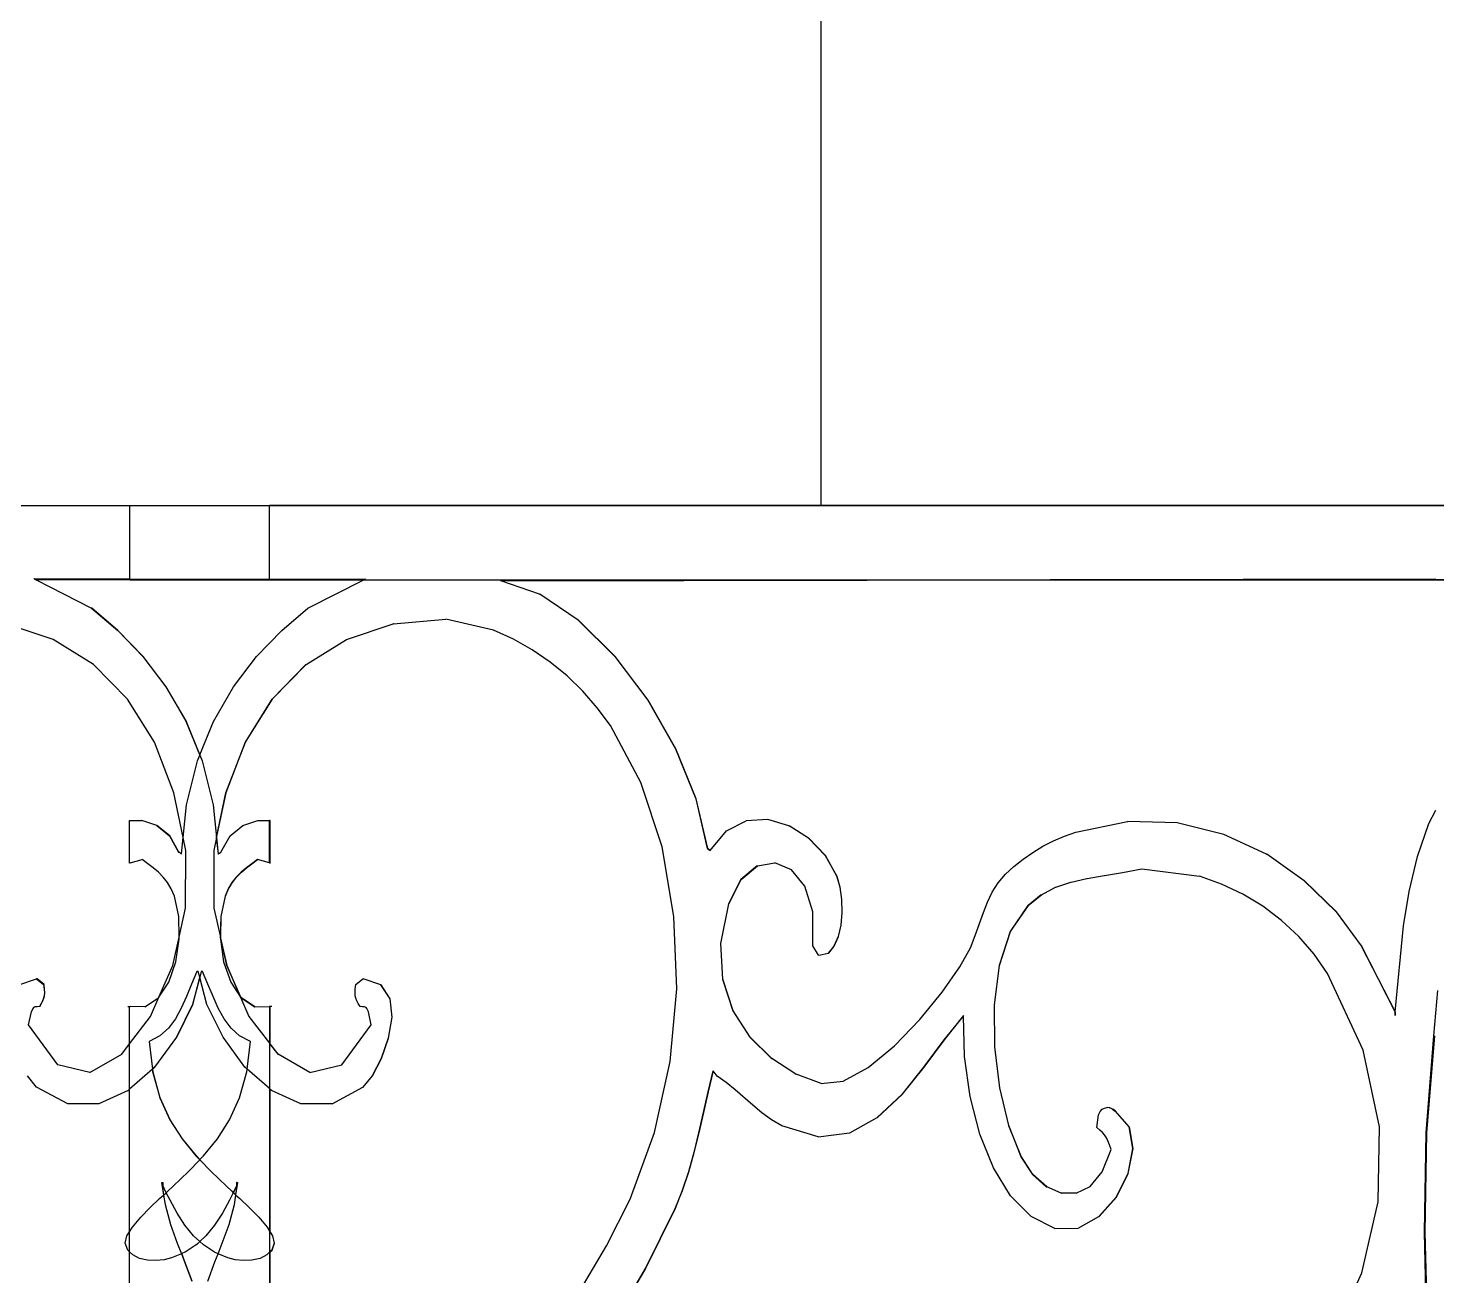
# Model space of a CAD drawing. Header units: inches. Extents: x 1397 to 20304, y -27267 to -746.
# Drawn here: x 14240.91 to 14252.15, y -23731.9 to -23721.95 of the extents above; entities that cross this region are included whole.
import ezdxf

# ---------------------------------------------------------------- set-up
doc = ezdxf.new("R2010")
doc.units = ezdxf.units.IN
doc.header["$LTSCALE"] = 17
doc.header["$MEASUREMENT"] = 0
doc.layers.add('25 BOT BAR', color=12, linetype='Continuous', lineweight=25)

msp = doc.modelspace()

# ---------------------------------------------------------------- linework, layer by layer
for p, q in [((14226.234, -23725.759), (14241.717, -23725.759)), ((14241.717, -23725.759), (14241.717, -23726.348)), ((14241.717, -23725.759), (14252.139, -23725.759)), ((14242.833, -23726.348), (14242.833, -23725.759)), ((14258.234, -23725.759), (14242.833, -23725.759)), ((14240.956, -23726.345), (14240.954, -23726.345)), ((14240.968, -23726.352), (14240.956, -23726.345)), ((14241.717, -23726.348), (14240.956, -23726.345)), ((14240.971, -23726.352), (14240.968, -23726.352)), ((14240.971, -23726.352), (14241.414, -23726.579)), ((14241.717, -23726.352), (14240.971, -23726.352)), ((14241.717, -23726.348), (14241.717, -23726.352)), ((14242.278, -23726.35), (14241.717, -23726.348)), ((14241.723, -23726.352), (14241.717, -23726.352)), ((14241.723, -23726.352), (14242.278, -23726.35)), ((14241.723, -23726.352), (14242.833, -23726.352)), ((14242.833, -23726.348), (14242.278, -23726.35)), ((14242.833, -23726.352), (14242.278, -23726.35)), ((14242.833, -23726.348), (14242.84, -23726.348)), ((14242.833, -23726.352), (14242.833, -23726.348)), ((14242.833, -23726.352), (14242.84, -23726.352)), ((14242.84, -23726.348), (14243.6, -23726.345)), ((14242.84, -23726.348), (14242.84, -23726.352)), ((14242.84, -23726.352), (14243.586, -23726.352)), ((14243.14, -23726.579), (14243.586, -23726.352)), ((14243.586, -23726.352), (14243.6, -23726.345)), ((14243.586, -23726.352), (14249.061, -23726.352)), ((14244.68, -23726.36), (14244.678, -23726.36)), ((14244.68, -23726.36), (14249.061, -23726.352)), ((14244.988, -23726.467), (14244.68, -23726.36)), ((14249.057, -23726.352), (14253.512, -23726.345)), ((14249.057, -23726.352), (14253.511, -23726.352)), ((14249.063, -23726.352), (14249.061, -23726.352)), ((14252.139, -23726.347), (14249.063, -23726.352)), ((14249.063, -23726.352), (14252.139, -23726.352)), ((14244.988, -23726.467), (14244.99, -23726.467)), ((14245.296, -23726.676), (14244.99, -23726.467)), ((14241.414, -23726.579), (14241.623, -23726.756)), ((14241.416, -23726.579), (14241.414, -23726.579)), ((14241.625, -23726.756), (14241.416, -23726.579)), ((14242.932, -23726.756), (14243.14, -23726.579)), ((14241.107, -23726.828), (14240.734, -23726.705)), ((14243.449, -23726.828), (14243.82, -23726.705)), ((14243.822, -23726.705), (14243.82, -23726.705)), ((14243.822, -23726.705), (14244.24, -23726.667)), ((14244.621, -23726.755), (14244.24, -23726.667)), ((14245.296, -23726.676), (14245.299, -23726.676)), ((14245.296, -23726.676), (14245.589, -23726.965)), ((14245.592, -23726.965), (14245.299, -23726.676)), ((14241.623, -23726.756), (14241.823, -23726.964)), ((14241.625, -23726.756), (14241.623, -23726.756)), ((14241.825, -23726.964), (14241.625, -23726.756)), ((14242.731, -23726.964), (14242.932, -23726.756)), ((14244.779, -23726.826), (14244.621, -23726.755)), ((14241.43, -23727.029), (14241.107, -23726.828)), ((14243.127, -23727.029), (14243.447, -23726.828)), ((14243.447, -23726.828), (14243.449, -23726.828)), ((14244.93, -23726.912), (14244.779, -23726.826)), ((14245.073, -23727.01), (14244.93, -23726.912)), ((14241.7, -23727.304), (14241.43, -23727.029)), ((14241.823, -23726.964), (14242.007, -23727.206)), ((14241.825, -23726.964), (14241.823, -23726.964)), ((14242.009, -23727.206), (14241.825, -23726.964)), ((14242.547, -23727.206), (14242.731, -23726.964)), ((14243.124, -23727.029), (14242.854, -23727.304)), ((14242.856, -23727.304), (14243.127, -23727.029)), ((14243.124, -23727.029), (14243.127, -23727.029)), ((14245.208, -23727.12), (14245.073, -23727.01)), ((14245.589, -23726.965), (14245.592, -23726.965)), ((14245.589, -23726.965), (14245.853, -23727.314)), ((14245.855, -23727.314), (14245.592, -23726.965)), ((14245.333, -23727.242), (14245.208, -23727.12)), ((14242.007, -23727.206), (14242.168, -23727.483)), ((14242.009, -23727.206), (14242.007, -23727.206)), ((14242.17, -23727.483), (14242.009, -23727.206)), ((14242.387, -23727.483), (14242.547, -23727.206)), ((14245.448, -23727.374), (14245.333, -23727.242)), ((14241.915, -23727.647), (14241.7, -23727.304)), ((14242.854, -23727.304), (14242.64, -23727.647)), ((14242.642, -23727.647), (14242.856, -23727.304)), ((14242.854, -23727.304), (14242.856, -23727.304)), ((14245.553, -23727.516), (14245.448, -23727.374)), ((14245.853, -23727.314), (14246.073, -23727.7)), ((14245.853, -23727.314), (14245.855, -23727.314)), ((14246.075, -23727.7), (14245.855, -23727.314)), ((14242.17, -23727.483), (14242.168, -23727.483)), ((14242.168, -23727.483), (14242.277, -23727.751)), ((14242.278, -23727.749), (14242.17, -23727.483)), ((14242.278, -23727.749), (14242.387, -23727.483)), ((14245.796, -23727.969), (14245.553, -23727.516)), ((14242.071, -23728.051), (14241.915, -23727.647)), ((14242.64, -23727.647), (14242.484, -23728.051)), ((14242.486, -23728.051), (14242.642, -23727.647)), ((14242.64, -23727.647), (14242.642, -23727.647)), ((14246.073, -23727.7), (14246.236, -23728.101)), ((14246.073, -23727.7), (14246.075, -23727.7)), ((14246.238, -23728.101), (14246.075, -23727.7)), ((14242.171, -23728.149), (14242.259, -23727.797)), ((14242.259, -23727.797), (14242.277, -23727.751)), ((14242.277, -23727.751), (14242.278, -23727.749)), ((14242.277, -23727.751), (14242.296, -23727.797)), ((14242.296, -23727.797), (14242.384, -23728.149)), ((14242.144, -23728.408), (14242.071, -23728.051)), ((14242.412, -23728.408), (14242.486, -23728.051)), ((14242.484, -23728.051), (14242.412, -23728.401)), ((14242.484, -23728.051), (14242.486, -23728.051)), ((14245.965, -23728.483), (14245.796, -23727.969)), ((14242.144, -23728.408), (14242.171, -23728.149)), ((14242.384, -23728.149), (14242.41, -23728.408)), ((14246.236, -23728.101), (14246.238, -23728.101)), ((14246.236, -23728.101), (14246.327, -23728.497)), ((14246.329, -23728.497), (14246.238, -23728.101)), ((14241.717, -23728.272), (14241.723, -23728.272)), ((14241.717, -23728.612), (14241.717, -23728.272)), ((14241.723, -23728.272), (14241.813, -23728.273)), ((14241.813, -23728.273), (14241.815, -23728.273)), ((14241.934, -23728.313), (14241.815, -23728.273)), ((14242.62, -23728.313), (14242.741, -23728.273)), ((14242.741, -23728.273), (14242.833, -23728.272)), ((14242.84, -23728.272), (14242.833, -23728.272)), ((14242.833, -23728.611), (14242.833, -23728.272)), ((14242.84, -23728.612), (14242.84, -23728.272)), ((14246.479, -23728.354), (14246.636, -23728.276)), ((14246.809, -23728.266), (14246.636, -23728.276)), ((14246.977, -23728.316), (14246.809, -23728.266)), ((14249.266, -23728.365), (14249.678, -23728.281)), ((14249.678, -23728.281), (14249.68, -23728.281)), ((14250.074, -23728.292), (14249.68, -23728.281)), ((14252.082, -23728.297), (14252.139, -23728.189)), ((14241.934, -23728.313), (14241.936, -23728.313)), ((14241.934, -23728.313), (14242.036, -23728.395)), ((14242.038, -23728.395), (14241.936, -23728.313)), ((14242.036, -23728.395), (14242.038, -23728.395)), ((14242.036, -23728.395), (14242.108, -23728.526)), ((14242.11, -23728.526), (14242.038, -23728.395)), ((14242.446, -23728.526), (14242.519, -23728.395)), ((14242.519, -23728.395), (14242.62, -23728.313)), ((14246.35, -23728.511), (14246.479, -23728.354)), ((14246.977, -23728.316), (14246.979, -23728.316)), ((14247.135, -23728.414), (14246.979, -23728.316)), ((14249.089, -23728.435), (14249.177, -23728.397)), ((14249.177, -23728.397), (14249.266, -23728.365)), ((14250.074, -23728.292), (14250.076, -23728.292)), ((14250.446, -23728.384), (14250.076, -23728.292)), ((14250.446, -23728.384), (14250.448, -23728.384)), ((14250.787, -23728.542), (14250.448, -23728.384)), ((14251.991, -23728.561), (14252.082, -23728.297)), ((14242.131, -23728.539), (14242.144, -23728.408)), ((14242.166, -23728.511), (14242.144, -23728.408)), ((14242.164, -23728.971), (14242.166, -23728.511)), ((14242.41, -23728.408), (14242.389, -23728.511)), ((14242.389, -23728.511), (14242.39, -23728.971)), ((14242.412, -23728.401), (14242.41, -23728.408)), ((14242.41, -23728.408), (14242.424, -23728.541)), ((14242.412, -23728.408), (14242.412, -23728.401)), ((14242.426, -23728.539), (14242.412, -23728.408)), ((14246.06, -23729.038), (14245.965, -23728.483)), ((14246.327, -23728.497), (14246.329, -23728.497)), ((14246.35, -23728.511), (14246.329, -23728.497)), ((14246.329, -23728.497), (14246.349, -23728.511)), ((14246.349, -23728.511), (14246.35, -23728.511)), ((14247.135, -23728.414), (14247.137, -23728.414)), ((14247.135, -23728.414), (14247.267, -23728.551)), ((14247.269, -23728.551), (14247.137, -23728.414)), ((14248.923, -23728.527), (14249.004, -23728.478)), ((14249.004, -23728.478), (14249.089, -23728.435)), ((14241.723, -23728.611), (14241.717, -23728.612)), ((14241.723, -23728.611), (14241.817, -23728.585)), ((14241.862, -23728.618), (14241.817, -23728.585)), ((14241.906, -23728.651), (14241.862, -23728.618)), ((14242.108, -23728.526), (14242.11, -23728.526)), ((14242.131, -23728.539), (14242.11, -23728.526)), ((14242.131, -23728.541), (14242.131, -23728.539)), ((14242.424, -23728.541), (14242.426, -23728.539)), ((14242.426, -23728.539), (14242.446, -23728.526)), ((14242.692, -23728.618), (14242.649, -23728.651)), ((14242.651, -23728.651), (14242.694, -23728.618)), ((14242.738, -23728.585), (14242.692, -23728.618)), ((14242.694, -23728.618), (14242.692, -23728.618)), ((14242.694, -23728.618), (14242.739, -23728.585)), ((14242.739, -23728.585), (14242.738, -23728.585)), ((14242.833, -23728.611), (14242.739, -23728.585)), ((14242.833, -23728.611), (14242.84, -23728.612)), ((14246.726, -23728.635), (14246.865, -23728.611)), ((14246.997, -23728.666), (14246.865, -23728.611)), ((14247.267, -23728.551), (14247.269, -23728.551)), ((14247.267, -23728.551), (14247.359, -23728.716)), ((14247.361, -23728.716), (14247.269, -23728.551)), ((14248.773, -23728.639), (14248.845, -23728.58)), ((14248.845, -23728.58), (14248.923, -23728.527)), ((14250.787, -23728.542), (14250.789, -23728.542)), ((14251.089, -23728.753), (14250.789, -23728.542)), ((14251.926, -23728.84), (14251.991, -23728.561)), ((14241.947, -23728.686), (14241.906, -23728.651)), ((14241.985, -23728.725), (14241.947, -23728.686)), ((14242.02, -23728.768), (14241.985, -23728.725)), ((14242.569, -23728.725), (14242.535, -23728.768)), ((14242.537, -23728.768), (14242.571, -23728.725)), ((14242.607, -23728.686), (14242.569, -23728.725)), ((14242.571, -23728.725), (14242.569, -23728.725)), ((14242.571, -23728.725), (14242.61, -23728.686)), ((14242.649, -23728.651), (14242.607, -23728.686)), ((14242.61, -23728.686), (14242.607, -23728.686)), ((14242.61, -23728.686), (14242.651, -23728.651)), ((14242.651, -23728.651), (14242.649, -23728.651)), ((14246.724, -23728.635), (14246.595, -23728.742)), ((14246.597, -23728.742), (14246.726, -23728.635)), ((14246.724, -23728.635), (14246.726, -23728.635)), ((14247.104, -23728.797), (14246.997, -23728.666)), ((14247.359, -23728.716), (14247.361, -23728.716)), ((14247.359, -23728.716), (14247.384, -23728.805)), ((14247.387, -23728.805), (14247.361, -23728.716)), ((14248.647, -23728.771), (14248.705, -23728.702)), ((14248.705, -23728.702), (14248.773, -23728.639)), ((14249.228, -23728.764), (14249.355, -23728.735)), ((14249.355, -23728.735), (14249.357, -23728.735)), ((14249.357, -23728.735), (14249.492, -23728.712)), ((14249.492, -23728.712), (14249.494, -23728.712)), ((14249.494, -23728.712), (14249.638, -23728.688)), ((14249.64, -23728.688), (14249.638, -23728.688)), ((14249.64, -23728.688), (14249.794, -23728.658)), ((14249.794, -23728.658), (14250.254, -23728.716)), ((14250.429, -23728.78), (14250.254, -23728.716)), ((14242.05, -23728.818), (14242.02, -23728.768)), ((14242.075, -23728.877), (14242.05, -23728.818)), ((14242.505, -23728.818), (14242.48, -23728.877)), ((14242.482, -23728.877), (14242.507, -23728.818)), ((14242.535, -23728.768), (14242.505, -23728.818)), ((14242.507, -23728.818), (14242.505, -23728.818)), ((14242.507, -23728.818), (14242.537, -23728.768)), ((14242.537, -23728.768), (14242.535, -23728.768)), ((14246.595, -23728.742), (14246.495, -23728.936)), ((14246.497, -23728.936), (14246.597, -23728.742)), ((14246.595, -23728.742), (14246.597, -23728.742)), ((14247.167, -23729), (14247.104, -23728.797)), ((14247.384, -23728.805), (14247.387, -23728.805)), ((14247.384, -23728.805), (14247.398, -23728.903)), ((14247.4, -23728.903), (14247.387, -23728.805)), ((14248.562, -23728.924), (14248.6, -23728.845)), ((14248.6, -23728.845), (14248.647, -23728.771)), ((14248.993, -23728.865), (14249.105, -23728.805)), ((14249.105, -23728.805), (14249.107, -23728.805)), ((14249.107, -23728.805), (14249.226, -23728.764)), ((14249.226, -23728.764), (14249.228, -23728.764)), ((14250.598, -23728.86), (14250.429, -23728.78)), ((14251.089, -23728.753), (14251.091, -23728.753)), ((14251.089, -23728.753), (14251.344, -23729.001)), ((14251.346, -23729.001), (14251.091, -23728.753)), ((14251.88, -23729.112), (14251.926, -23728.84)), ((14242.11, -23729.039), (14242.075, -23728.877)), ((14242.48, -23728.877), (14242.445, -23729.039)), ((14242.447, -23729.039), (14242.482, -23728.877)), ((14242.482, -23728.877), (14242.48, -23728.877)), ((14246.495, -23728.936), (14246.431, -23729.253)), ((14246.433, -23729.253), (14246.497, -23728.936)), ((14246.495, -23728.936), (14246.497, -23728.936)), ((14247.398, -23728.903), (14247.4, -23728.903)), ((14247.398, -23728.903), (14247.4, -23729.006)), ((14247.402, -23729.006), (14247.4, -23728.903)), ((14248.529, -23729.007), (14248.562, -23728.924)), ((14248.885, -23728.951), (14248.743, -23729.157)), ((14248.745, -23729.157), (14248.887, -23728.951)), ((14248.991, -23728.865), (14248.885, -23728.951)), ((14248.885, -23728.951), (14248.887, -23728.951)), ((14248.887, -23728.951), (14248.993, -23728.865)), ((14248.991, -23728.865), (14248.993, -23728.865)), ((14250.758, -23728.957), (14250.598, -23728.86)), ((14250.908, -23729.069), (14250.758, -23728.957)), ((14242.113, -23729.203), (14242.11, -23729.039)), ((14242.113, -23729.203), (14242.164, -23728.971)), ((14242.39, -23728.971), (14242.442, -23729.203)), ((14242.445, -23729.039), (14242.442, -23729.194)), ((14242.444, -23729.203), (14242.447, -23729.039)), ((14242.447, -23729.039), (14242.445, -23729.039)), ((14246.082, -23729.615), (14246.06, -23729.038)), ((14247.168, -23729.273), (14247.167, -23729)), ((14247.4, -23729.006), (14247.391, -23729.107)), ((14247.393, -23729.107), (14247.402, -23729.006)), ((14247.4, -23729.006), (14247.402, -23729.006)), ((14248.463, -23729.189), (14248.529, -23729.007)), ((14251.045, -23729.197), (14250.908, -23729.069)), ((14251.344, -23729.001), (14251.346, -23729.001)), ((14251.344, -23729.001), (14251.544, -23729.273)), ((14251.546, -23729.273), (14251.346, -23729.001)), ((14247.391, -23729.107), (14247.37, -23729.199)), ((14247.372, -23729.199), (14247.393, -23729.107)), ((14247.391, -23729.107), (14247.393, -23729.107)), ((14248.743, -23729.157), (14248.655, -23729.429)), ((14248.657, -23729.429), (14248.745, -23729.157)), ((14248.743, -23729.157), (14248.745, -23729.157)), ((14251.815, -23729.8), (14251.88, -23729.112)), ((14242.062, -23729.429), (14242.113, -23729.203)), ((14242.086, -23729.4), (14242.113, -23729.219)), ((14242.113, -23729.219), (14242.113, -23729.203)), ((14242.444, -23729.203), (14242.442, -23729.194)), ((14242.442, -23729.194), (14242.442, -23729.203)), ((14242.442, -23729.203), (14242.444, -23729.212)), ((14242.442, -23729.203), (14242.442, -23729.219)), ((14242.442, -23729.219), (14242.468, -23729.4)), ((14242.494, -23729.429), (14242.444, -23729.203)), ((14242.444, -23729.212), (14242.444, -23729.203)), ((14242.444, -23729.212), (14242.492, -23729.429)), ((14246.431, -23729.253), (14246.447, -23729.539)), ((14246.431, -23729.253), (14246.433, -23729.253)), ((14246.449, -23729.539), (14246.433, -23729.253)), ((14247.213, -23729.346), (14247.168, -23729.273)), ((14247.337, -23729.276), (14247.292, -23729.331)), ((14247.294, -23729.331), (14247.339, -23729.276)), ((14247.37, -23729.199), (14247.337, -23729.276)), ((14247.337, -23729.276), (14247.339, -23729.276)), ((14247.339, -23729.276), (14247.372, -23729.199)), ((14247.37, -23729.199), (14247.372, -23729.199)), ((14248.341, -23729.441), (14248.425, -23729.287)), ((14248.425, -23729.287), (14248.463, -23729.189)), ((14251.168, -23729.338), (14251.045, -23729.197)), ((14251.544, -23729.273), (14251.813, -23729.8)), ((14251.544, -23729.273), (14251.546, -23729.273)), ((14251.815, -23729.8), (14251.546, -23729.273)), ((14242.031, -23729.562), (14242.086, -23729.4)), ((14242.468, -23729.4), (14242.524, -23729.562)), ((14247.213, -23729.346), (14247.215, -23729.346)), ((14247.215, -23729.346), (14247.292, -23729.331)), ((14247.292, -23729.331), (14247.294, -23729.331)), ((14251.275, -23729.492), (14251.168, -23729.338)), ((14241.952, -23729.681), (14242.062, -23729.429)), ((14242.254, -23729.478), (14242.211, -23729.579)), ((14242.277, -23729.522), (14242.22, -23729.739)), ((14242.265, -23729.478), (14242.254, -23729.478)), ((14242.277, -23729.522), (14242.265, -23729.478)), ((14242.289, -23729.478), (14242.277, -23729.522)), ((14242.278, -23729.526), (14242.277, -23729.522)), ((14242.3, -23729.478), (14242.289, -23729.478)), ((14242.343, -23729.579), (14242.3, -23729.478)), ((14242.492, -23729.429), (14242.494, -23729.429)), ((14242.492, -23729.429), (14242.598, -23729.671)), ((14242.605, -23729.681), (14242.494, -23729.429)), ((14248.201, -23729.641), (14248.341, -23729.441)), ((14248.655, -23729.429), (14248.615, -23729.744)), ((14248.617, -23729.744), (14248.657, -23729.429)), ((14248.655, -23729.429), (14248.657, -23729.429)), ((14251.56, -23730.104), (14251.275, -23729.492)), ((14240.834, -23729.584), (14240.976, -23729.536)), ((14240.979, -23729.536), (14240.976, -23729.536)), ((14240.976, -23729.536), (14240.977, -23729.537)), ((14240.979, -23729.536), (14240.977, -23729.537)), ((14240.977, -23729.537), (14241.032, -23729.58)), ((14241.035, -23729.58), (14240.979, -23729.536)), ((14241.035, -23729.58), (14241.032, -23729.58)), ((14241.032, -23729.58), (14241.037, -23729.617)), ((14241.039, -23729.617), (14241.035, -23729.58)), ((14241.039, -23729.617), (14241.037, -23729.617)), ((14241.037, -23729.617), (14241.038, -23729.646)), ((14241.04, -23729.646), (14241.039, -23729.617)), ((14241.952, -23729.681), (14242.031, -23729.562)), ((14242.211, -23729.579), (14242.171, -23729.677)), ((14242.222, -23729.739), (14242.278, -23729.526)), ((14242.335, -23729.739), (14242.278, -23729.526)), ((14242.383, -23729.677), (14242.343, -23729.579)), ((14242.524, -23729.562), (14242.603, -23729.681)), ((14243.516, -23729.646), (14243.517, -23729.617)), ((14243.517, -23729.617), (14243.522, -23729.58)), ((14243.522, -23729.58), (14243.578, -23729.536)), ((14243.578, -23729.536), (14243.58, -23729.536)), ((14243.58, -23729.536), (14243.58, -23729.537)), ((14243.721, -23729.584), (14243.58, -23729.536)), ((14243.721, -23729.584), (14243.793, -23729.694)), ((14243.721, -23729.584), (14243.723, -23729.584)), ((14243.795, -23729.694), (14243.723, -23729.584)), ((14246.03, -23730.196), (14246.082, -23729.615)), ((14246.447, -23729.539), (14246.449, -23729.539)), ((14246.447, -23729.539), (14246.53, -23729.79)), ((14246.533, -23729.79), (14246.449, -23729.539)), ((14252.123, -23729.99), (14252.154, -23729.629)), ((14241.012, -23729.732), (14240.999, -23729.756)), ((14241.001, -23729.756), (14241.014, -23729.732)), ((14241.023, -23729.711), (14241.012, -23729.732)), ((14241.014, -23729.732), (14241.012, -23729.732)), ((14241.014, -23729.732), (14241.025, -23729.711)), ((14241.031, -23729.691), (14241.023, -23729.711)), ((14241.025, -23729.711), (14241.023, -23729.711)), ((14241.025, -23729.711), (14241.033, -23729.691)), ((14241.036, -23729.67), (14241.031, -23729.691)), ((14241.033, -23729.691), (14241.031, -23729.691)), ((14241.033, -23729.691), (14241.038, -23729.67)), ((14241.038, -23729.646), (14241.036, -23729.67)), ((14241.038, -23729.67), (14241.036, -23729.67)), ((14241.038, -23729.67), (14241.04, -23729.646)), ((14241.04, -23729.646), (14241.038, -23729.646)), ((14241.838, -23729.758), (14241.947, -23729.687)), ((14241.884, -23729.835), (14241.952, -23729.681)), ((14241.947, -23729.687), (14241.952, -23729.681)), ((14242.22, -23729.739), (14242.092, -23730.002)), ((14242.094, -23730.002), (14242.222, -23729.739)), ((14242.171, -23729.677), (14242.13, -23729.77)), ((14242.222, -23729.739), (14242.22, -23729.739)), ((14242.463, -23730.002), (14242.335, -23729.739)), ((14242.425, -23729.77), (14242.383, -23729.677)), ((14242.605, -23729.681), (14242.598, -23729.671)), ((14242.598, -23729.671), (14242.603, -23729.681)), ((14242.603, -23729.681), (14242.67, -23729.835)), ((14242.603, -23729.681), (14242.607, -23729.687)), ((14242.609, -23729.687), (14242.605, -23729.681)), ((14242.607, -23729.687), (14242.605, -23729.681)), ((14242.609, -23729.687), (14242.607, -23729.687)), ((14242.608, -23729.688), (14242.607, -23729.687)), ((14242.608, -23729.688), (14242.716, -23729.758)), ((14242.716, -23729.758), (14242.609, -23729.687)), ((14243.518, -23729.67), (14243.516, -23729.646)), ((14243.523, -23729.691), (14243.518, -23729.67)), ((14243.531, -23729.711), (14243.523, -23729.691)), ((14243.542, -23729.732), (14243.531, -23729.711)), ((14243.556, -23729.756), (14243.542, -23729.732)), ((14243.793, -23729.694), (14243.809, -23729.842)), ((14243.793, -23729.694), (14243.795, -23729.694)), ((14243.811, -23729.842), (14243.795, -23729.694)), ((14248.021, -23729.86), (14248.201, -23729.641)), ((14248.615, -23729.744), (14248.617, -23729.744)), ((14248.615, -23729.744), (14248.618, -23730.077)), ((14248.62, -23730.077), (14248.617, -23729.744)), ((14240.931, -23729.8), (14240.909, -23729.902)), ((14240.911, -23729.902), (14240.934, -23729.8)), ((14240.94, -23729.783), (14240.931, -23729.8)), ((14240.934, -23729.8), (14240.931, -23729.8)), ((14240.934, -23729.8), (14240.942, -23729.783)), ((14240.946, -23729.772), (14240.94, -23729.783)), ((14240.942, -23729.783), (14240.94, -23729.783)), ((14240.942, -23729.783), (14240.948, -23729.772)), ((14240.95, -23729.765), (14240.946, -23729.772)), ((14240.948, -23729.772), (14240.946, -23729.772)), ((14240.948, -23729.772), (14240.953, -23729.765)), ((14240.953, -23729.765), (14240.95, -23729.765)), ((14240.956, -23729.762), (14240.953, -23729.765)), ((14240.959, -23729.762), (14240.956, -23729.762)), ((14240.965, -23729.76), (14240.959, -23729.762)), ((14240.967, -23729.76), (14240.965, -23729.76)), ((14240.979, -23729.758), (14240.967, -23729.76)), ((14240.981, -23729.758), (14240.979, -23729.758)), ((14240.999, -23729.756), (14240.981, -23729.758)), ((14241.001, -23729.756), (14240.999, -23729.756)), ((14241.704, -23729.756), (14241.707, -23729.756)), ((14241.707, -23729.756), (14241.717, -23729.756)), ((14241.717, -23729.756), (14241.723, -23729.756)), ((14241.717, -23730.055), (14241.717, -23729.756)), ((14241.717, -23730.055), (14241.884, -23729.835)), ((14241.838, -23729.758), (14241.723, -23729.756)), ((14242.083, -23729.855), (14242.028, -23729.929)), ((14242.13, -23729.77), (14242.083, -23729.855)), ((14242.471, -23729.855), (14242.425, -23729.77)), ((14242.527, -23729.929), (14242.471, -23729.855)), ((14242.67, -23729.835), (14242.833, -23730.049)), ((14242.716, -23729.758), (14242.833, -23729.756)), ((14242.84, -23729.756), (14242.833, -23729.756)), ((14242.833, -23729.756), (14242.833, -23730.046)), ((14242.85, -23729.756), (14242.84, -23729.756)), ((14242.84, -23730.055), (14242.84, -23729.756)), ((14242.852, -23729.756), (14242.85, -23729.756)), ((14243.576, -23729.758), (14243.556, -23729.756)), ((14243.589, -23729.76), (14243.576, -23729.758)), ((14243.598, -23729.762), (14243.589, -23729.76)), ((14243.604, -23729.765), (14243.598, -23729.762)), ((14243.609, -23729.772), (14243.604, -23729.765)), ((14243.615, -23729.783), (14243.609, -23729.772)), ((14243.623, -23729.8), (14243.615, -23729.783)), ((14243.645, -23729.902), (14243.623, -23729.8)), ((14243.809, -23729.842), (14243.781, -23730.009)), ((14243.784, -23730.009), (14243.811, -23729.842)), ((14243.809, -23729.842), (14243.811, -23729.842)), ((14246.53, -23729.79), (14246.665, -23730.002)), ((14246.53, -23729.79), (14246.533, -23729.79)), ((14246.668, -23730.002), (14246.533, -23729.79)), ((14247.819, -23730.07), (14248.021, -23729.86)), ((14248.369, -23729.829), (14248.215, -23730.022)), ((14248.217, -23730.022), (14248.369, -23729.832)), ((14248.369, -23729.832), (14248.369, -23729.829)), ((14248.379, -23730.155), (14248.369, -23729.832)), ((14251.813, -23729.8), (14251.813, -23729.829)), ((14251.813, -23729.8), (14251.815, -23729.8)), ((14251.813, -23729.829), (14251.815, -23729.806)), ((14251.815, -23729.806), (14251.815, -23729.8)), ((14240.909, -23729.902), (14241.142, -23730.222)), ((14240.911, -23729.902), (14240.909, -23729.902)), ((14241.144, -23730.222), (14240.911, -23729.902)), ((14242.028, -23729.929), (14241.959, -23729.99)), ((14242.595, -23729.99), (14242.527, -23729.929)), ((14243.412, -23730.222), (14243.645, -23729.902)), ((14241.655, -23730.137), (14241.717, -23730.055)), ((14241.717, -23730.415), (14241.717, -23730.055)), ((14241.959, -23729.99), (14241.873, -23730.034)), ((14241.873, -23730.034), (14241.899, -23730.255)), ((14242.092, -23730.002), (14241.916, -23730.24)), ((14241.918, -23730.24), (14242.094, -23730.002)), ((14242.094, -23730.002), (14242.092, -23730.002)), ((14242.638, -23730.24), (14242.463, -23730.002)), ((14242.682, -23730.034), (14242.595, -23729.99)), ((14242.655, -23730.255), (14242.682, -23730.034)), ((14242.84, -23730.055), (14242.833, -23730.046)), ((14242.833, -23730.046), (14242.833, -23730.049)), ((14242.833, -23730.049), (14242.84, -23730.058)), ((14242.833, -23730.049), (14242.833, -23730.411)), ((14242.902, -23730.137), (14242.84, -23730.055)), ((14242.84, -23730.058), (14242.84, -23730.055)), ((14242.84, -23730.058), (14242.9, -23730.137)), ((14243.781, -23730.009), (14243.725, -23730.171)), ((14243.727, -23730.171), (14243.784, -23730.009)), ((14243.781, -23730.009), (14243.784, -23730.009)), ((14246.665, -23730.002), (14246.838, -23730.172)), ((14246.665, -23730.002), (14246.668, -23730.002)), ((14246.84, -23730.172), (14246.668, -23730.002)), ((14247.609, -23730.243), (14247.819, -23730.07)), ((14248.215, -23730.022), (14248.053, -23730.241)), ((14248.055, -23730.241), (14248.217, -23730.022)), ((14248.215, -23730.022), (14248.217, -23730.022)), ((14248.618, -23730.077), (14248.62, -23730.077)), ((14248.618, -23730.077), (14248.658, -23730.406)), ((14248.66, -23730.406), (14248.62, -23730.077)), ((14252.061, -23730.765), (14252.123, -23729.99)), ((14252.127, -23729.99), (14252.065, -23730.765)), ((14252.067, -23730.765), (14252.129, -23729.99)), ((14241.399, -23730.283), (14241.655, -23730.137)), ((14242.9, -23730.137), (14242.902, -23730.137)), ((14243.155, -23730.283), (14242.902, -23730.137)), ((14243.725, -23730.171), (14243.652, -23730.309)), ((14243.655, -23730.309), (14243.727, -23730.171)), ((14243.725, -23730.171), (14243.727, -23730.171)), ((14245.906, -23730.762), (14246.03, -23730.196)), ((14246.838, -23730.172), (14246.84, -23730.172)), ((14247.033, -23730.296), (14246.84, -23730.172)), ((14248.424, -23730.475), (14248.379, -23730.155)), ((14251.688, -23730.717), (14251.56, -23730.104)), ((14240.976, -23730.4), (14240.902, -23730.309)), ((14241.144, -23730.222), (14241.142, -23730.222)), ((14241.399, -23730.283), (14241.144, -23730.222)), ((14241.899, -23730.255), (14241.717, -23730.415)), ((14241.901, -23730.253), (14241.899, -23730.255)), ((14241.899, -23730.255), (14241.9, -23730.256)), ((14241.9, -23730.256), (14241.902, -23730.255)), ((14241.9, -23730.256), (14241.902, -23730.278)), ((14241.916, -23730.24), (14241.901, -23730.253)), ((14241.902, -23730.255), (14241.901, -23730.253)), ((14241.902, -23730.255), (14241.918, -23730.24)), ((14241.904, -23730.278), (14241.902, -23730.255)), ((14241.902, -23730.278), (14241.904, -23730.278)), ((14241.902, -23730.278), (14241.959, -23730.484)), ((14241.961, -23730.484), (14241.904, -23730.278)), ((14241.918, -23730.24), (14241.916, -23730.24)), ((14242.595, -23730.484), (14242.652, -23730.278)), ((14242.655, -23730.255), (14242.638, -23730.24)), ((14242.652, -23730.278), (14242.655, -23730.255)), ((14242.833, -23730.411), (14242.655, -23730.255)), ((14243.155, -23730.283), (14243.412, -23730.222)), ((14243.652, -23730.309), (14243.578, -23730.4)), ((14243.58, -23730.4), (14243.655, -23730.309)), ((14243.652, -23730.309), (14243.655, -23730.309)), ((14246.372, -23730.268), (14246.332, -23730.436)), ((14246.334, -23730.436), (14246.373, -23730.27)), ((14246.373, -23730.27), (14246.372, -23730.268)), ((14246.405, -23730.312), (14246.373, -23730.27)), ((14247.033, -23730.296), (14247.035, -23730.296)), ((14247.236, -23730.371), (14247.035, -23730.296)), ((14247.41, -23730.353), (14247.609, -23730.243)), ((14248.053, -23730.241), (14247.877, -23730.457)), ((14247.88, -23730.457), (14248.055, -23730.241)), ((14248.053, -23730.241), (14248.055, -23730.241)), ((14241.224, -23730.532), (14240.976, -23730.4)), ((14241.717, -23730.415), (14241.705, -23730.425)), ((14241.707, -23730.425), (14241.717, -23730.417)), ((14241.717, -23730.417), (14241.717, -23730.415)), ((14241.717, -23731.554), (14241.717, -23730.417)), ((14242.84, -23730.417), (14242.833, -23730.411)), ((14242.833, -23730.411), (14242.834, -23731.543)), ((14242.849, -23730.425), (14242.84, -23730.417)), ((14242.84, -23731.554), (14242.84, -23730.417)), ((14243.333, -23730.532), (14243.578, -23730.4)), ((14243.578, -23730.4), (14243.58, -23730.4)), ((14246.478, -23730.363), (14246.405, -23730.312)), ((14246.548, -23730.421), (14246.478, -23730.363)), ((14246.689, -23730.544), (14246.548, -23730.421)), ((14247.236, -23730.371), (14247.41, -23730.353)), ((14248.658, -23730.406), (14248.66, -23730.406)), ((14248.658, -23730.406), (14248.73, -23730.706)), ((14248.732, -23730.706), (14248.66, -23730.406)), ((14241.226, -23730.532), (14241.224, -23730.532)), ((14241.47, -23730.532), (14241.226, -23730.532)), ((14241.473, -23730.532), (14241.47, -23730.532)), ((14241.705, -23730.425), (14241.473, -23730.532)), ((14241.707, -23730.425), (14241.705, -23730.425)), ((14241.959, -23730.484), (14242.039, -23730.66)), ((14241.959, -23730.484), (14241.961, -23730.484)), ((14242.041, -23730.66), (14241.961, -23730.484)), ((14242.515, -23730.66), (14242.595, -23730.484)), ((14243.084, -23730.532), (14242.849, -23730.425)), ((14243.333, -23730.532), (14243.084, -23730.532)), ((14246.332, -23730.436), (14246.295, -23730.601)), ((14246.297, -23730.601), (14246.334, -23730.436)), ((14246.332, -23730.436), (14246.334, -23730.436)), ((14247.877, -23730.457), (14247.682, -23730.641)), ((14247.684, -23730.641), (14247.88, -23730.457)), ((14247.877, -23730.457), (14247.88, -23730.457)), ((14248.501, -23730.775), (14248.424, -23730.475)), ((14246.295, -23730.601), (14246.258, -23730.763)), ((14246.26, -23730.763), (14246.297, -23730.601)), ((14246.295, -23730.601), (14246.297, -23730.601)), ((14246.762, -23730.604), (14246.689, -23730.544)), ((14246.839, -23730.659), (14246.762, -23730.604)), ((14247.464, -23730.763), (14247.682, -23730.641)), ((14247.682, -23730.641), (14247.684, -23730.641)), ((14249.435, -23730.722), (14249.446, -23730.619)), ((14249.446, -23730.619), (14249.46, -23730.594)), ((14249.46, -23730.594), (14249.476, -23730.576)), ((14249.476, -23730.576), (14249.495, -23730.566)), ((14249.495, -23730.566), (14249.515, -23730.562)), ((14249.515, -23730.562), (14249.517, -23730.562)), ((14249.517, -23730.562), (14249.516, -23730.562)), ((14249.536, -23730.565), (14249.517, -23730.562)), ((14249.536, -23730.565), (14249.539, -23730.565)), ((14249.558, -23730.574), (14249.539, -23730.565)), ((14249.558, -23730.574), (14249.561, -23730.574)), ((14249.558, -23730.574), (14249.58, -23730.59)), ((14249.583, -23730.59), (14249.561, -23730.574)), ((14249.58, -23730.59), (14249.583, -23730.59)), ((14249.58, -23730.59), (14249.691, -23730.716)), ((14249.693, -23730.716), (14249.583, -23730.59)), ((14242.039, -23730.66), (14242.041, -23730.66)), ((14242.039, -23730.66), (14242.137, -23730.812)), ((14242.139, -23730.812), (14242.041, -23730.66)), ((14242.418, -23730.812), (14242.515, -23730.66)), ((14246.921, -23730.707), (14246.839, -23730.659)), ((14247.21, -23730.795), (14246.921, -23730.707)), ((14248.73, -23730.706), (14248.732, -23730.706)), ((14248.73, -23730.706), (14248.829, -23730.956)), ((14248.831, -23730.956), (14248.732, -23730.706)), ((14249.459, -23730.743), (14249.435, -23730.722)), ((14249.479, -23730.762), (14249.459, -23730.743)), ((14249.691, -23730.716), (14249.693, -23730.716)), ((14249.691, -23730.716), (14249.72, -23730.89)), ((14249.722, -23730.89), (14249.693, -23730.716)), ((14251.678, -23731.315), (14251.688, -23730.717)), ((14242.137, -23730.812), (14242.139, -23730.812)), ((14242.137, -23730.812), (14242.247, -23730.947)), ((14242.25, -23730.947), (14242.139, -23730.812)), ((14242.307, -23730.947), (14242.418, -23730.812)), ((14245.71, -23731.293), (14245.906, -23730.762)), ((14246.258, -23730.763), (14246.219, -23730.921)), ((14246.221, -23730.921), (14246.26, -23730.763)), ((14246.258, -23730.763), (14246.26, -23730.763)), ((14247.21, -23730.795), (14247.212, -23730.795)), ((14247.212, -23730.795), (14247.461, -23730.763)), ((14247.461, -23730.763), (14247.464, -23730.763)), ((14248.609, -23731.044), (14248.501, -23730.775)), ((14249.496, -23730.781), (14249.479, -23730.762)), ((14249.51, -23730.803), (14249.496, -23730.781)), ((14249.523, -23730.828), (14249.51, -23730.803)), ((14249.535, -23730.859), (14249.523, -23730.828)), ((14249.547, -23730.898), (14249.535, -23730.859)), ((14252.047, -23731.557), (14252.061, -23730.765)), ((14252.065, -23730.765), (14252.051, -23731.557)), ((14252.053, -23731.557), (14252.067, -23730.765)), ((14252.065, -23730.765), (14252.067, -23730.765)), ((14242.188, -23731.071), (14242.277, -23730.978)), ((14242.247, -23730.947), (14242.25, -23730.947)), ((14242.247, -23730.947), (14242.277, -23730.978)), ((14242.278, -23730.977), (14242.25, -23730.947)), ((14242.277, -23730.978), (14242.278, -23730.977)), ((14242.277, -23730.978), (14242.367, -23731.071)), ((14242.278, -23730.977), (14242.307, -23730.947)), ((14246.219, -23730.921), (14246.176, -23731.075)), ((14246.178, -23731.075), (14246.221, -23730.921)), ((14246.219, -23730.921), (14246.221, -23730.921)), ((14248.829, -23730.956), (14248.831, -23730.956)), ((14248.829, -23730.956), (14248.922, -23731.096)), ((14248.924, -23731.096), (14248.831, -23730.956)), ((14249.476, -23731.076), (14249.547, -23730.898)), ((14249.72, -23730.89), (14249.682, -23731.087)), ((14249.684, -23731.087), (14249.722, -23730.89)), ((14249.72, -23730.89), (14249.722, -23730.89)), ((14242.065, -23731.19), (14242.188, -23731.071)), ((14242.367, -23731.071), (14242.49, -23731.19)), ((14246.176, -23731.075), (14246.126, -23731.223)), ((14246.129, -23731.223), (14246.178, -23731.075)), ((14246.176, -23731.075), (14246.178, -23731.075)), ((14248.746, -23731.267), (14248.609, -23731.044)), ((14248.922, -23731.096), (14248.924, -23731.096)), ((14248.922, -23731.096), (14249.031, -23731.194)), ((14249.034, -23731.194), (14248.924, -23731.096)), ((14249.38, -23731.191), (14249.476, -23731.076)), ((14249.682, -23731.087), (14249.588, -23731.277)), ((14249.59, -23731.277), (14249.684, -23731.087)), ((14249.682, -23731.087), (14249.684, -23731.087)), ((14241.974, -23731.161), (14241.976, -23731.161)), ((14241.974, -23731.161), (14241.989, -23731.26)), ((14241.991, -23731.258), (14241.976, -23731.161)), ((14241.976, -23731.161), (14241.985, -23731.161)), ((14241.985, -23731.19), (14241.985, -23731.161)), ((14242.01, -23731.241), (14241.985, -23731.19)), ((14242.022, -23731.23), (14242.065, -23731.19)), ((14242.49, -23731.19), (14242.533, -23731.23)), ((14242.57, -23731.19), (14242.545, -23731.239)), ((14242.547, -23731.241), (14242.572, -23731.19)), ((14242.566, -23731.258), (14242.581, -23731.161)), ((14242.57, -23731.161), (14242.57, -23731.19)), ((14242.572, -23731.161), (14242.57, -23731.161)), ((14242.572, -23731.19), (14242.57, -23731.19)), ((14242.572, -23731.19), (14242.572, -23731.161)), ((14242.572, -23731.161), (14242.581, -23731.161)), ((14249.031, -23731.194), (14249.034, -23731.194)), ((14249.15, -23731.245), (14249.034, -23731.194)), ((14249.269, -23731.246), (14249.38, -23731.191)), ((14241.882, -23731.36), (14241.957, -23731.288)), ((14241.957, -23731.288), (14241.989, -23731.26)), ((14241.989, -23731.26), (14241.991, -23731.258)), ((14241.989, -23731.26), (14242, -23731.336)), ((14241.991, -23731.258), (14242.01, -23731.241)), ((14242.01, -23731.241), (14242.022, -23731.23)), ((14242.04, -23731.302), (14242.01, -23731.241)), ((14242.097, -23731.405), (14242.04, -23731.302)), ((14242.515, -23731.302), (14242.458, -23731.405)), ((14242.545, -23731.241), (14242.515, -23731.302)), ((14242.533, -23731.23), (14242.545, -23731.241)), ((14242.547, -23731.241), (14242.545, -23731.239)), ((14242.545, -23731.239), (14242.545, -23731.241)), ((14242.545, -23731.241), (14242.546, -23731.242)), ((14242.546, -23731.242), (14242.547, -23731.241)), ((14242.546, -23731.242), (14242.566, -23731.26)), ((14242.566, -23731.258), (14242.547, -23731.241)), ((14242.554, -23731.336), (14242.566, -23731.26)), ((14242.566, -23731.26), (14242.566, -23731.258)), ((14242.566, -23731.26), (14242.597, -23731.288)), ((14242.597, -23731.288), (14242.672, -23731.36)), ((14245.523, -23731.665), (14245.71, -23731.293)), ((14246.126, -23731.223), (14246.069, -23731.366)), ((14246.071, -23731.366), (14246.129, -23731.223)), ((14246.126, -23731.223), (14246.129, -23731.223)), ((14248.91, -23731.432), (14248.746, -23731.267)), ((14249.15, -23731.245), (14249.152, -23731.245)), ((14249.269, -23731.246), (14249.152, -23731.245)), ((14249.588, -23731.277), (14249.451, -23731.432)), ((14249.453, -23731.432), (14249.59, -23731.277)), ((14249.588, -23731.277), (14249.59, -23731.277)), ((14251.548, -23731.881), (14251.678, -23731.315)), ((14241.806, -23731.437), (14241.882, -23731.36)), ((14242, -23731.336), (14242.044, -23731.494)), ((14242.158, -23731.5), (14242.097, -23731.405)), ((14242.458, -23731.405), (14242.396, -23731.5)), ((14242.511, -23731.494), (14242.554, -23731.336)), ((14242.672, -23731.36), (14242.748, -23731.437)), ((14246.069, -23731.366), (14245.832, -23731.845)), ((14245.834, -23731.845), (14246.071, -23731.366)), ((14246.069, -23731.366), (14246.071, -23731.366)), ((14249.098, -23731.527), (14248.91, -23731.432)), ((14249.285, -23731.525), (14249.451, -23731.432)), ((14249.451, -23731.432), (14249.453, -23731.432)), ((14241.717, -23731.554), (14241.741, -23731.515)), ((14241.741, -23731.515), (14241.806, -23731.437)), ((14242.044, -23731.494), (14242.098, -23731.644)), ((14242.227, -23731.584), (14242.158, -23731.5)), ((14242.396, -23731.5), (14242.327, -23731.584)), ((14242.457, -23731.644), (14242.511, -23731.494)), ((14242.748, -23731.437), (14242.814, -23731.515)), ((14242.814, -23731.515), (14242.834, -23731.547)), ((14242.84, -23731.554), (14242.834, -23731.543)), ((14242.834, -23731.543), (14242.834, -23731.547)), ((14249.098, -23731.527), (14249.1, -23731.527)), ((14249.1, -23731.527), (14249.283, -23731.525)), ((14249.283, -23731.525), (14249.285, -23731.525)), ((14241.683, -23731.644), (14241.696, -23731.586)), ((14241.703, -23731.699), (14241.683, -23731.644)), ((14241.696, -23731.586), (14241.717, -23731.554)), ((14241.716, -23731.712), (14241.717, -23731.554)), ((14242.098, -23731.644), (14242.131, -23731.729)), ((14242.249, -23731.656), (14242.161, -23731.716)), ((14242.277, -23731.63), (14242.227, -23731.584)), ((14242.277, -23731.63), (14242.249, -23731.656)), ((14242.251, -23731.656), (14242.249, -23731.656)), ((14242.251, -23731.656), (14242.278, -23731.631)), ((14242.327, -23731.584), (14242.277, -23731.63)), ((14242.278, -23731.631), (14242.277, -23731.63)), ((14242.306, -23731.656), (14242.278, -23731.631)), ((14242.396, -23731.716), (14242.306, -23731.656)), ((14242.424, -23731.728), (14242.457, -23731.644)), ((14242.834, -23731.547), (14242.84, -23731.557)), ((14242.834, -23731.547), (14242.834, -23731.716)), ((14242.86, -23731.586), (14242.84, -23731.554)), ((14242.84, -23731.557), (14242.84, -23731.554)), ((14242.84, -23731.557), (14242.858, -23731.586)), ((14242.871, -23731.644), (14242.852, -23731.699)), ((14242.854, -23731.699), (14242.873, -23731.644)), ((14242.858, -23731.586), (14242.86, -23731.586)), ((14242.858, -23731.586), (14242.871, -23731.644)), ((14242.873, -23731.644), (14242.86, -23731.586)), ((14242.871, -23731.644), (14242.873, -23731.644)), ((14252.067, -23732.358), (14252.047, -23731.557)), ((14252.051, -23731.557), (14252.053, -23731.557)), ((14252.051, -23731.557), (14252.071, -23732.358)), ((14252.074, -23732.358), (14252.053, -23731.557)), ((14241.716, -23731.712), (14241.703, -23731.699)), ((14241.716, -23733.509), (14241.716, -23731.712)), ((14241.743, -23731.738), (14241.716, -23731.712)), ((14241.797, -23731.765), (14241.743, -23731.738)), ((14241.86, -23731.779), (14241.797, -23731.765)), ((14242.053, -23731.761), (14241.994, -23731.776)), ((14242.131, -23731.729), (14242.053, -23731.761)), ((14242.131, -23731.729), (14242.133, -23731.727)), ((14242.131, -23731.729), (14242.156, -23731.792)), ((14242.158, -23731.716), (14242.133, -23731.727)), ((14242.158, -23731.792), (14242.133, -23731.727)), ((14242.161, -23731.716), (14242.158, -23731.716)), ((14242.424, -23731.728), (14242.396, -23731.716)), ((14242.398, -23731.792), (14242.424, -23731.728)), ((14242.501, -23731.761), (14242.424, -23731.728)), ((14242.56, -23731.776), (14242.501, -23731.761)), ((14242.758, -23731.765), (14242.694, -23731.779)), ((14242.812, -23731.738), (14242.758, -23731.765)), ((14242.834, -23731.716), (14242.812, -23731.738)), ((14242.84, -23731.71), (14242.834, -23731.716)), ((14242.834, -23731.719), (14242.84, -23731.712)), ((14242.834, -23731.716), (14242.834, -23731.719)), ((14242.834, -23731.719), (14242.834, -23733.647)), ((14242.852, -23731.699), (14242.84, -23731.71)), ((14242.84, -23731.712), (14242.854, -23731.699)), ((14242.84, -23731.712), (14242.84, -23731.71)), ((14242.84, -23733.509), (14242.84, -23731.712)), ((14242.852, -23731.699), (14242.854, -23731.699)), ((14245.315, -23732.016), (14245.523, -23731.665)), ((14241.928, -23731.782), (14241.86, -23731.779)), ((14241.994, -23731.776), (14241.928, -23731.782)), ((14242.156, -23731.792), (14242.158, -23731.792)), ((14242.156, -23731.792), (14242.213, -23731.946)), ((14242.216, -23731.946), (14242.158, -23731.792)), ((14242.341, -23731.946), (14242.398, -23731.792)), ((14242.627, -23731.782), (14242.56, -23731.776)), ((14242.694, -23731.779), (14242.627, -23731.782)), ((14245.832, -23731.845), (14245.566, -23732.297)), ((14245.568, -23732.297), (14245.834, -23731.845)), ((14245.832, -23731.845), (14245.834, -23731.845)), ((14251.315, -23732.397), (14251.548, -23731.881))]:
    msp.add_line(p, q)
at = {"layer": '25 BOT BAR'}
for p, q in [((14247.234, -23725.759), (14247.234, -23666.759)), ((14226.234, -23725.759), (14258.152, -23725.759))]:
    msp.add_line(p, q, dxfattribs=at)

doc.saveas('drawing.dxf')
